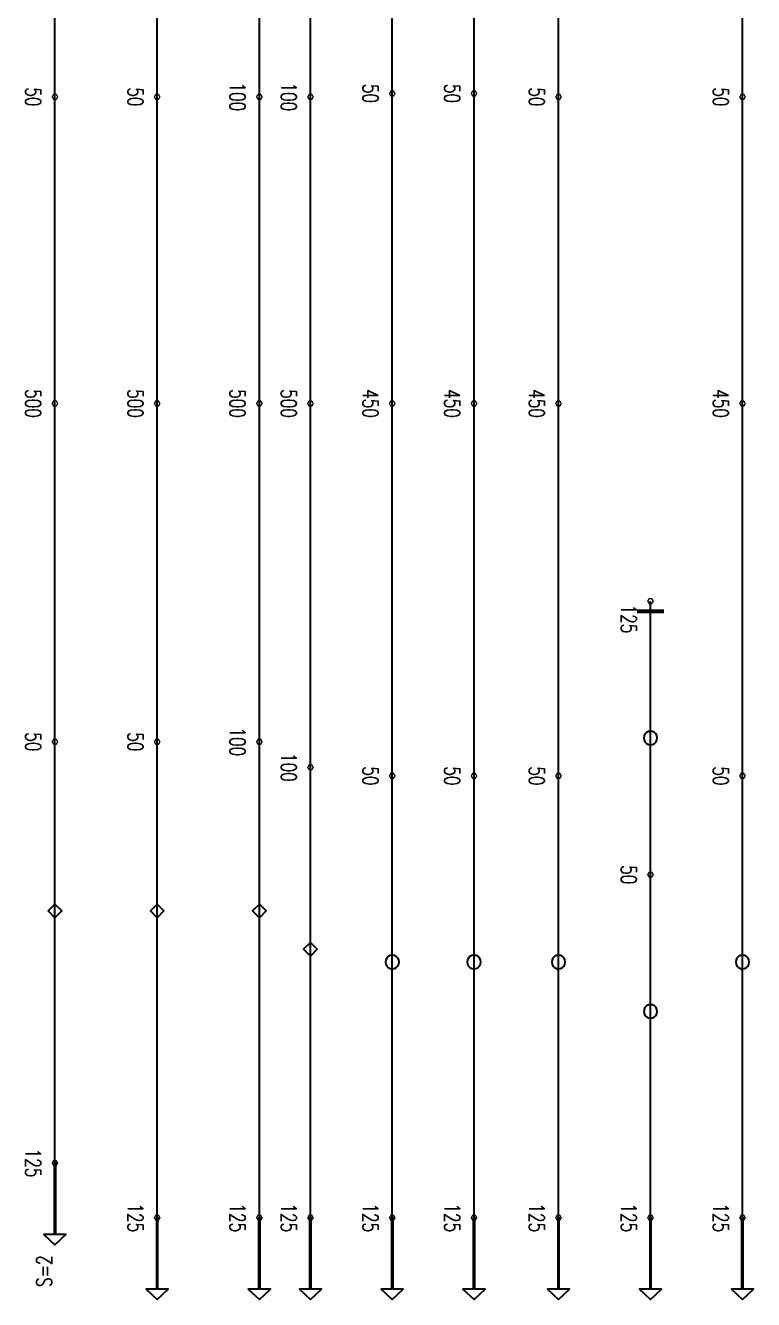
# Model space of a CAD drawing. Header units: millimetres. Extents: x 127300 to 589785, y -24728 to 44820.
# Drawn here: x 505817 to 516502, y 6050 to 24747 of the extents above; entities that cross this region are included whole.
import ezdxf

# ---------------------------------------------------------------- set-up
doc = ezdxf.new("R2010")
doc.units = ezdxf.units.MM
doc.layers.add('Current_plane_Column', color=7, linetype='Continuous', true_color=0x4b00ff)
doc.layers.add('NDC_S-ANNO', color=7, linetype='Continuous', lineweight=20)
doc.layers.add('NDC_S-TENDON', color=6, linetype='Continuous', lineweight=35)
doc.styles.add('NDC_ANNO', font='', dxfattribs={"width": 0.8})
doc.styles.get('NDC_ANNO').set_extended_font_data('Dotum')

# ---------------------------------------------------------------- blocks, each defined once
blk = doc.blocks.new('TDY')
at = {"layer": 'NDC_S-TENDON', "linetype": 'Continuous'}
for points, elevation in [([(-2460, 14200, 20, 20, 0), (-2480, 14235, 20, 20, 0), (-2520, 14235, 20, 20, 0), (-2540, 14200, 20, 20, 0), (-2520, 14165, 20, 20, 0), (-2480, 14165, 20, 20, 0)], 2500), ([(-2460, 14200, 20, 20, 0), (-2480, 14235, 20, 20, 0), (-2520, 14235, 20, 20, 0), (-2540, 14200, 20, 20, 0), (-2520, 14165, 20, 20, 0), (-2480, 14165, 20, 20, 0)], 2500), ([(-960, 14200, 20, 20, 0), (-980, 14235, 20, 20, 0), (-1020, 14235, 20, 20, 0), (-1040, 14200, 20, 20, 0), (-1020, 14165, 20, 20, 0), (-980, 14165, 20, 20, 0)], 2500), ([(-960, 14200, 20, 20, 0), (-980, 14235, 20, 20, 0), (-1020, 14235, 20, 20, 0), (-1040, 14200, 20, 20, 0), (-1020, 14165, 20, 20, 0), (-980, 14165, 20, 20, 0)], 2500), ([(540, 14200, 20, 20, 0), (520, 14235, 20, 20, 0), (480, 14235, 20, 20, 0), (460, 14200, 20, 20, 0), (480, 14165, 20, 20, 0), (520, 14165, 20, 20, 0)], 2500), ([(540, 14200, 20, 20, 0), (520, 14235, 20, 20, 0), (480, 14235, 20, 20, 0), (460, 14200, 20, 20, 0), (480, 14165, 20, 20, 0), (520, 14165, 20, 20, 0)], 2500), ([(1290, 14200, 20, 20, 0), (1270, 14235, 20, 20, 0), (1230, 14235, 20, 20, 0), (1210, 14200, 20, 20, 0), (1230, 14165, 20, 20, 0), (1270, 14165, 20, 20, 0)], 2500), ([(1290, 14200, 20, 20, 0), (1270, 14235, 20, 20, 0), (1230, 14235, 20, 20, 0), (1210, 14200, 20, 20, 0), (1230, 14165, 20, 20, 0), (1270, 14165, 20, 20, 0)], 2500), ([(2490, 14250, 20, 20, 0), (2470, 14285, 20, 20, 0), (2430, 14285, 20, 20, 0), (2410, 14250, 20, 20, 0), (2430, 14215, 20, 20, 0), (2470, 14215, 20, 20, 0)], 2800), ([(2490, 14250, 20, 20, 0), (2470, 14285, 20, 20, 0), (2430, 14285, 20, 20, 0), (2410, 14250, 20, 20, 0), (2430, 14215, 20, 20, 0), (2470, 14215, 20, 20, 0)], 2800), ([(3690, 14250, 20, 20, 0), (3670, 14285, 20, 20, 0), (3630, 14285, 20, 20, 0), (3610, 14250, 20, 20, 0), (3630, 14215, 20, 20, 0), (3670, 14215, 20, 20, 0)], 2800), ([(3690, 14250, 20, 20, 0), (3670, 14285, 20, 20, 0), (3630, 14285, 20, 20, 0), (3610, 14250, 20, 20, 0), (3630, 14215, 20, 20, 0), (3670, 14215, 20, 20, 0)], 2800), ([(4930, 14200, 20, 20, 0), (4910, 14235, 20, 20, 0), (4870, 14235, 20, 20, 0), (4850, 14200, 20, 20, 0), (4870, 14165, 20, 20, 0), (4910, 14165, 20, 20, 0)], 2800), ([(4930, 14200, 20, 20, 0), (4910, 14235, 20, 20, 0), (4870, 14235, 20, 20, 0), (4850, 14200, 20, 20, 0), (4870, 14165, 20, 20, 0), (4910, 14165, 20, 20, 0)], 2800), ([(7630, 14200, 20, 20, 0), (7610, 14235, 20, 20, 0), (7570, 14235, 20, 20, 0), (7550, 14200, 20, 20, 0), (7570, 14165, 20, 20, 0), (7610, 14165, 20, 20, 0)], 2800), ([(7630, 14200, 20, 20, 0), (7610, 14235, 20, 20, 0), (7570, 14235, 20, 20, 0), (7550, 14200, 20, 20, 0), (7570, 14165, 20, 20, 0), (7610, 14165, 20, 20, 0)], 2800), ([(-2460, 9700, 20, 20, 0), (-2480, 9735, 20, 20, 0), (-2520, 9735, 20, 20, 0), (-2540, 9700, 20, 20, 0), (-2520, 9665, 20, 20, 0), (-2480, 9665, 20, 20, 0)], 2900), ([(-2460, 9700, 20, 20, 0), (-2480, 9735, 20, 20, 0), (-2520, 9735, 20, 20, 0), (-2540, 9700, 20, 20, 0), (-2520, 9665, 20, 20, 0), (-2480, 9665, 20, 20, 0)], 2900), ([(-2460, 9700, 20, 20, 0), (-2480, 9735, 20, 20, 0), (-2520, 9735, 20, 20, 0), (-2540, 9700, 20, 20, 0), (-2520, 9665, 20, 20, 0), (-2480, 9665, 20, 20, 0)], 2900), ([(-2460, 9700, 20, 20, 0), (-2480, 9735, 20, 20, 0), (-2520, 9735, 20, 20, 0), (-2540, 9700, 20, 20, 0), (-2520, 9665, 20, 20, 0), (-2480, 9665, 20, 20, 0)], 2900), ([(-960, 9700, 20, 20, 0), (-980, 9735, 20, 20, 0), (-1020, 9735, 20, 20, 0), (-1040, 9700, 20, 20, 0), (-1020, 9665, 20, 20, 0), (-980, 9665, 20, 20, 0)], 2900), ([(-960, 9700, 20, 20, 0), (-980, 9735, 20, 20, 0), (-1020, 9735, 20, 20, 0), (-1040, 9700, 20, 20, 0), (-1020, 9665, 20, 20, 0), (-980, 9665, 20, 20, 0)], 2900), ([(-960, 9700, 20, 20, 0), (-980, 9735, 20, 20, 0), (-1020, 9735, 20, 20, 0), (-1040, 9700, 20, 20, 0), (-1020, 9665, 20, 20, 0), (-980, 9665, 20, 20, 0)], 2900), ([(-960, 9700, 20, 20, 0), (-980, 9735, 20, 20, 0), (-1020, 9735, 20, 20, 0), (-1040, 9700, 20, 20, 0), (-1020, 9665, 20, 20, 0), (-980, 9665, 20, 20, 0)], 2900), ([(540, 9700, 20, 20, 0), (520, 9735, 20, 20, 0), (480, 9735, 20, 20, 0), (460, 9700, 20, 20, 0), (480, 9665, 20, 20, 0), (520, 9665, 20, 20, 0)], 2900), ([(540, 9700, 20, 20, 0), (520, 9735, 20, 20, 0), (480, 9735, 20, 20, 0), (460, 9700, 20, 20, 0), (480, 9665, 20, 20, 0), (520, 9665, 20, 20, 0)], 2900), ([(540, 9700, 20, 20, 0), (520, 9735, 20, 20, 0), (480, 9735, 20, 20, 0), (460, 9700, 20, 20, 0), (480, 9665, 20, 20, 0), (520, 9665, 20, 20, 0)], 2900), ([(540, 9700, 20, 20, 0), (520, 9735, 20, 20, 0), (480, 9735, 20, 20, 0), (460, 9700, 20, 20, 0), (480, 9665, 20, 20, 0), (520, 9665, 20, 20, 0)], 2900), ([(1290, 9700, 20, 20, 0), (1270, 9735, 20, 20, 0), (1230, 9735, 20, 20, 0), (1210, 9700, 20, 20, 0), (1230, 9665, 20, 20, 0), (1270, 9665, 20, 20, 0)], 2900), ([(1290, 9700, 20, 20, 0), (1270, 9735, 20, 20, 0), (1230, 9735, 20, 20, 0), (1210, 9700, 20, 20, 0), (1230, 9665, 20, 20, 0), (1270, 9665, 20, 20, 0)], 2900), ([(1290, 9700, 20, 20, 0), (1270, 9735, 20, 20, 0), (1230, 9735, 20, 20, 0), (1210, 9700, 20, 20, 0), (1230, 9665, 20, 20, 0), (1270, 9665, 20, 20, 0)], 2900), ([(1290, 9700, 20, 20, 0), (1270, 9735, 20, 20, 0), (1230, 9735, 20, 20, 0), (1210, 9700, 20, 20, 0), (1230, 9665, 20, 20, 0), (1270, 9665, 20, 20, 0)], 2900), ([(2490, 9700, 20, 20, 0), (2470, 9735, 20, 20, 0), (2430, 9735, 20, 20, 0), (2410, 9700, 20, 20, 0), (2430, 9665, 20, 20, 0), (2470, 9665, 20, 20, 0)], 2950), ([(2490, 9700, 20, 20, 0), (2470, 9735, 20, 20, 0), (2430, 9735, 20, 20, 0), (2410, 9700, 20, 20, 0), (2430, 9665, 20, 20, 0), (2470, 9665, 20, 20, 0)], 2950), ([(2490, 9700, 20, 20, 0), (2470, 9735, 20, 20, 0), (2430, 9735, 20, 20, 0), (2410, 9700, 20, 20, 0), (2430, 9665, 20, 20, 0), (2470, 9665, 20, 20, 0)], 2950), ([(2490, 9700, 20, 20, 0), (2470, 9735, 20, 20, 0), (2430, 9735, 20, 20, 0), (2410, 9700, 20, 20, 0), (2430, 9665, 20, 20, 0), (2470, 9665, 20, 20, 0)], 2950), ([(3690, 9700, 20, 20, 0), (3670, 9735, 20, 20, 0), (3630, 9735, 20, 20, 0), (3610, 9700, 20, 20, 0), (3630, 9665, 20, 20, 0), (3670, 9665, 20, 20, 0)], 2950), ([(3690, 9700, 20, 20, 0), (3670, 9735, 20, 20, 0), (3630, 9735, 20, 20, 0), (3610, 9700, 20, 20, 0), (3630, 9665, 20, 20, 0), (3670, 9665, 20, 20, 0)], 2950), ([(3690, 9700, 20, 20, 0), (3670, 9735, 20, 20, 0), (3630, 9735, 20, 20, 0), (3610, 9700, 20, 20, 0), (3630, 9665, 20, 20, 0), (3670, 9665, 20, 20, 0)], 2950), ([(3690, 9700, 20, 20, 0), (3670, 9735, 20, 20, 0), (3630, 9735, 20, 20, 0), (3610, 9700, 20, 20, 0), (3630, 9665, 20, 20, 0), (3670, 9665, 20, 20, 0)], 2950), ([(4930, 9700, 20, 20, 0), (4910, 9735, 20, 20, 0), (4870, 9735, 20, 20, 0), (4850, 9700, 20, 20, 0), (4870, 9665, 20, 20, 0), (4910, 9665, 20, 20, 0)], 2950), ([(4930, 9700, 20, 20, 0), (4910, 9735, 20, 20, 0), (4870, 9735, 20, 20, 0), (4850, 9700, 20, 20, 0), (4870, 9665, 20, 20, 0), (4910, 9665, 20, 20, 0)], 2950), ([(4930, 9700, 20, 20, 0), (4910, 9735, 20, 20, 0), (4870, 9735, 20, 20, 0), (4850, 9700, 20, 20, 0), (4870, 9665, 20, 20, 0), (4910, 9665, 20, 20, 0)], 2950), ([(4930, 9700, 20, 20, 0), (4910, 9735, 20, 20, 0), (4870, 9735, 20, 20, 0), (4850, 9700, 20, 20, 0), (4870, 9665, 20, 20, 0), (4910, 9665, 20, 20, 0)], 2950), ([(7630, 9700, 20, 20, 0), (7610, 9735, 20, 20, 0), (7570, 9735, 20, 20, 0), (7550, 9700, 20, 20, 0), (7570, 9665, 20, 20, 0), (7610, 9665, 20, 20, 0)], 2950), ([(7630, 9700, 20, 20, 0), (7610, 9735, 20, 20, 0), (7570, 9735, 20, 20, 0), (7550, 9700, 20, 20, 0), (7570, 9665, 20, 20, 0), (7610, 9665, 20, 20, 0)], 2950), ([(7630, 9700, 20, 20, 0), (7610, 9735, 20, 20, 0), (7570, 9735, 20, 20, 0), (7550, 9700, 20, 20, 0), (7570, 9665, 20, 20, 0), (7610, 9665, 20, 20, 0)], 2950), ([(7630, 9700, 20, 20, 0), (7610, 9735, 20, 20, 0), (7570, 9735, 20, 20, 0), (7550, 9700, 20, 20, 0), (7570, 9665, 20, 20, 0), (7610, 9665, 20, 20, 0)], 2950), ([(6280, 6800, 20, 20, 0), (6260, 6835, 20, 20, 0), (6220, 6835, 20, 20, 0), (6200, 6800, 20, 20, 0), (6220, 6765, 20, 20, 0), (6260, 6765, 20, 20, 0)], 2875), ([(6280, 6800, 20, 20, 0), (6260, 6835, 20, 20, 0), (6220, 6835, 20, 20, 0), (6200, 6800, 20, 20, 0), (6220, 6765, 20, 20, 0), (6260, 6765, 20, 20, 0)], 2875), ([(-2460, 4735, 20, 20, 0), (-2480, 4770, 20, 20, 0), (-2520, 4770, 20, 20, 0), (-2540, 4735, 20, 20, 0), (-2520, 4700, 20, 20, 0), (-2480, 4700, 20, 20, 0)], 2500), ([(-2460, 4735, 20, 20, 0), (-2480, 4770, 20, 20, 0), (-2520, 4770, 20, 20, 0), (-2540, 4735, 20, 20, 0), (-2520, 4700, 20, 20, 0), (-2480, 4700, 20, 20, 0)], 2500), ([(-960, 4735, 20, 20, 0), (-980, 4770, 20, 20, 0), (-1020, 4770, 20, 20, 0), (-1040, 4735, 20, 20, 0), (-1020, 4700, 20, 20, 0), (-980, 4700, 20, 20, 0)], 2500), ([(-960, 4735, 20, 20, 0), (-980, 4770, 20, 20, 0), (-1020, 4770, 20, 20, 0), (-1040, 4735, 20, 20, 0), (-1020, 4700, 20, 20, 0), (-980, 4700, 20, 20, 0)], 2500), ([(540, 4735, 20, 20, 0), (520, 4770, 20, 20, 0), (480, 4770, 20, 20, 0), (460, 4735, 20, 20, 0), (480, 4700, 20, 20, 0), (520, 4700, 20, 20, 0)], 2500), ([(540, 4735, 20, 20, 0), (520, 4770, 20, 20, 0), (480, 4770, 20, 20, 0), (460, 4735, 20, 20, 0), (480, 4700, 20, 20, 0), (520, 4700, 20, 20, 0)], 2500), ([(1290, 4360, 20, 20, 0), (1270, 4395, 20, 20, 0), (1230, 4395, 20, 20, 0), (1210, 4360, 20, 20, 0), (1230, 4325, 20, 20, 0), (1270, 4325, 20, 20, 0)], 2500), ([(1290, 4360, 20, 20, 0), (1270, 4395, 20, 20, 0), (1230, 4395, 20, 20, 0), (1210, 4360, 20, 20, 0), (1230, 4325, 20, 20, 0), (1270, 4325, 20, 20, 0)], 2500), ([(2490, 4235, 20, 20, 0), (2470, 4270, 20, 20, 0), (2430, 4270, 20, 20, 0), (2410, 4235, 20, 20, 0), (2430, 4200, 20, 20, 0), (2470, 4200, 20, 20, 0)], 2800), ([(2490, 4235, 20, 20, 0), (2470, 4270, 20, 20, 0), (2430, 4270, 20, 20, 0), (2410, 4235, 20, 20, 0), (2430, 4200, 20, 20, 0), (2470, 4200, 20, 20, 0)], 2800), ([(3690, 4235, 20, 20, 0), (3670, 4270, 20, 20, 0), (3630, 4270, 20, 20, 0), (3610, 4235, 20, 20, 0), (3630, 4200, 20, 20, 0), (3670, 4200, 20, 20, 0)], 2800), ([(3690, 4235, 20, 20, 0), (3670, 4270, 20, 20, 0), (3630, 4270, 20, 20, 0), (3610, 4235, 20, 20, 0), (3630, 4200, 20, 20, 0), (3670, 4200, 20, 20, 0)], 2800), ([(4930, 4235, 20, 20, 0), (4910, 4270, 20, 20, 0), (4870, 4270, 20, 20, 0), (4850, 4235, 20, 20, 0), (4870, 4200, 20, 20, 0), (4910, 4200, 20, 20, 0)], 2800), ([(4930, 4235, 20, 20, 0), (4910, 4270, 20, 20, 0), (4870, 4270, 20, 20, 0), (4850, 4235, 20, 20, 0), (4870, 4200, 20, 20, 0), (4910, 4200, 20, 20, 0)], 2800), ([(7630, 4235, 20, 20, 0), (7610, 4270, 20, 20, 0), (7570, 4270, 20, 20, 0), (7550, 4235, 20, 20, 0), (7570, 4200, 20, 20, 0), (7610, 4200, 20, 20, 0)], 2800), ([(7630, 4235, 20, 20, 0), (7610, 4270, 20, 20, 0), (7570, 4270, 20, 20, 0), (7550, 4235, 20, 20, 0), (7570, 4200, 20, 20, 0), (7610, 4200, 20, 20, 0)], 2800), ([(6280, 2785, 20, 20, 0), (6260, 2820, 20, 20, 0), (6220, 2820, 20, 20, 0), (6200, 2785, 20, 20, 0), (6220, 2750, 20, 20, 0), (6260, 2750, 20, 20, 0)], 2800), ([(6280, 2785, 20, 20, 0), (6260, 2820, 20, 20, 0), (6220, 2820, 20, 20, 0), (6200, 2785, 20, 20, 0), (6220, 2750, 20, 20, 0), (6260, 2750, 20, 20, 0)], 2800), ([(-2460, -1446, 20, 20, 0), (-2480, -1412, 20, 20, 0), (-2520, -1412, 20, 20, 0), (-2540, -1446, 20, 20, 0), (-2520, -1481, 20, 20, 0), (-2480, -1481, 20, 20, 0)], 2875), ([(-2460, -1446, 20, 20, 0), (-2480, -1412, 20, 20, 0), (-2520, -1412, 20, 20, 0), (-2540, -1446, 20, 20, 0), (-2520, -1481, 20, 20, 0), (-2480, -1481, 20, 20, 0)], 2875), ([(-960, -2250, 20, 20, 0), (-980, -2215, 20, 20, 0), (-1020, -2215, 20, 20, 0), (-1040, -2250, 20, 20, 0), (-1020, -2284, 20, 20, 0), (-980, -2284, 20, 20, 0)], 2875), ([(-960, -2250, 20, 20, 0), (-980, -2215, 20, 20, 0), (-1020, -2215, 20, 20, 0), (-1040, -2250, 20, 20, 0), (-1020, -2284, 20, 20, 0), (-980, -2284, 20, 20, 0)], 2875), ([(540, -2250, 20, 20, 0), (520, -2215, 20, 20, 0), (480, -2215, 20, 20, 0), (460, -2250, 20, 20, 0), (480, -2284, 20, 20, 0), (520, -2284, 20, 20, 0)], 2875), ([(540, -2250, 20, 20, 0), (520, -2215, 20, 20, 0), (480, -2215, 20, 20, 0), (460, -2250, 20, 20, 0), (480, -2284, 20, 20, 0), (520, -2284, 20, 20, 0)], 2875), ([(1290, -2250, 20, 20, 0), (1270, -2215, 20, 20, 0), (1230, -2215, 20, 20, 0), (1210, -2250, 20, 20, 0), (1230, -2284, 20, 20, 0), (1270, -2284, 20, 20, 0)], 2875), ([(1290, -2250, 20, 20, 0), (1270, -2215, 20, 20, 0), (1230, -2215, 20, 20, 0), (1210, -2250, 20, 20, 0), (1230, -2284, 20, 20, 0), (1270, -2284, 20, 20, 0)], 2875), ([(2490, -2250, 20, 20, 0), (2470, -2215, 20, 20, 0), (2430, -2215, 20, 20, 0), (2410, -2250, 20, 20, 0), (2430, -2284, 20, 20, 0), (2470, -2284, 20, 20, 0)], 2875), ([(2490, -2250, 20, 20, 0), (2470, -2215, 20, 20, 0), (2430, -2215, 20, 20, 0), (2410, -2250, 20, 20, 0), (2430, -2284, 20, 20, 0), (2470, -2284, 20, 20, 0)], 2875), ([(3690, -2250, 20, 20, 0), (3670, -2215, 20, 20, 0), (3630, -2215, 20, 20, 0), (3610, -2250, 20, 20, 0), (3630, -2284, 20, 20, 0), (3670, -2284, 20, 20, 0)], 2875), ([(3690, -2250, 20, 20, 0), (3670, -2215, 20, 20, 0), (3630, -2215, 20, 20, 0), (3610, -2250, 20, 20, 0), (3630, -2284, 20, 20, 0), (3670, -2284, 20, 20, 0)], 2875), ([(4930, -2250, 20, 20, 0), (4910, -2215, 20, 20, 0), (4870, -2215, 20, 20, 0), (4850, -2250, 20, 20, 0), (4870, -2284, 20, 20, 0), (4910, -2284, 20, 20, 0)], 2875), ([(4930, -2250, 20, 20, 0), (4910, -2215, 20, 20, 0), (4870, -2215, 20, 20, 0), (4850, -2250, 20, 20, 0), (4870, -2284, 20, 20, 0), (4910, -2284, 20, 20, 0)], 2875), ([(6280, -2250, 20, 20, 0), (6260, -2215, 20, 20, 0), (6220, -2215, 20, 20, 0), (6200, -2250, 20, 20, 0), (6220, -2284, 20, 20, 0), (6260, -2284, 20, 20, 0)], 2875), ([(6280, -2250, 20, 20, 0), (6260, -2215, 20, 20, 0), (6220, -2215, 20, 20, 0), (6200, -2250, 20, 20, 0), (6220, -2284, 20, 20, 0), (6260, -2284, 20, 20, 0)], 2875), ([(7630, -2250, 20, 20, 0), (7610, -2215, 20, 20, 0), (7570, -2215, 20, 20, 0), (7550, -2250, 20, 20, 0), (7570, -2284, 20, 20, 0), (7610, -2284, 20, 20, 0)], 2875), ([(7630, -2250, 20, 20, 0), (7610, -2215, 20, 20, 0), (7570, -2215, 20, 20, 0), (7550, -2250, 20, 20, 0), (7570, -2284, 20, 20, 0), (7610, -2284, 20, 20, 0)], 2875)]:
    blk.add_lwpolyline(points, format="xyseb", close=True, dxfattribs=dict(at, elevation=elevation))
at = {"layer": 'NDC_S-TENDON', "linetype": 'Continuous', "elevation": 2875}
blk.add_lwpolyline([(6440, 6650, 60, 60, 0), (6040, 6650, 60, 60, 0)], format="xyseb", dxfattribs=at)
at = {"layer": 'NDC_S-TENDON', "linetype": 'Continuous'}
for points, elevation in [([(6240, 4692), (6271, 4697), (6299, 4712), (6321, 4734), (6335, 4762), (6340, 4792), (6335, 4823), (6321, 4851), (6299, 4873), (6271, 4888), (6240, 4892), (6209, 4888), (6181, 4873), (6159, 4851), (6145, 4823), (6140, 4792), (6145, 4762), (6159, 4734), (6181, 4712), (6209, 4697), (6240, 4692)], 2833), ([(-2500, 2153), (-2400, 2253), (-2500, 2353), (-2600, 2253), (-2500, 2153)], 2663), ([(-1000, 2153), (-900, 2253), (-1000, 2353), (-1100, 2253), (-1000, 2153)], 2663), ([(500, 2153), (600, 2253), (500, 2353), (400, 2253), (500, 2153)], 2663), ([(1250, 1590), (1350, 1690), (1250, 1790), (1150, 1690), (1250, 1590)], 2662), ([(2450, 1403), (2481, 1407), (2509, 1422), (2531, 1444), (2545, 1472), (2550, 1503), (2545, 1533), (2531, 1561), (2509, 1583), (2481, 1598), (2450, 1603), (2419, 1598), (2391, 1583), (2369, 1561), (2355, 1533), (2350, 1503), (2355, 1472), (2369, 1444), (2391, 1422), (2419, 1407), (2450, 1403)], 2832), ([(3650, 1403), (3681, 1407), (3709, 1422), (3731, 1444), (3745, 1472), (3750, 1503), (3745, 1533), (3731, 1561), (3709, 1583), (3681, 1598), (3650, 1603), (3619, 1598), (3591, 1583), (3569, 1561), (3555, 1533), (3550, 1503), (3555, 1472), (3569, 1444), (3591, 1422), (3619, 1407), (3650, 1403)], 2832), ([(4890, 1403), (4921, 1407), (4949, 1422), (4971, 1444), (4985, 1472), (4990, 1503), (4985, 1533), (4971, 1561), (4949, 1583), (4921, 1598), (4890, 1603), (4859, 1598), (4831, 1583), (4809, 1561), (4795, 1533), (4790, 1503), (4795, 1472), (4809, 1444), (4831, 1422), (4859, 1407), (4890, 1403)], 2832), ([(7590, 1403), (7621, 1407), (7649, 1422), (7671, 1444), (7685, 1472), (7690, 1503), (7685, 1533), (7671, 1561), (7649, 1583), (7621, 1598), (7590, 1603), (7559, 1598), (7531, 1583), (7509, 1561), (7495, 1533), (7490, 1503), (7495, 1472), (7509, 1444), (7531, 1422), (7559, 1407), (7590, 1403)], 2832), ([(6240, 677), (6271, 682), (6299, 697), (6321, 719), (6335, 747), (6340, 777), (6335, 808), (6321, 836), (6299, 858), (6271, 873), (6240, 877), (6209, 873), (6181, 858), (6159, 836), (6145, 808), (6140, 777), (6145, 747), (6159, 719), (6181, 697), (6209, 682), (6240, 677)], 2832), ([(-2512, -1446), (-2512, -2496), (-2662, -2496), (-2500, -2646), (-2338, -2496), (-2488, -2496), (-2488, -1446)], 2875), ([(-1012, -2250), (-1012, -3300), (-1162, -3300), (-1000, -3450), (-838, -3300), (-988, -3300), (-988, -2250)], 2875), ([(488, -2250), (488, -3300), (338, -3300), (500, -3450), (662, -3300), (512, -3300), (512, -2250)], 2875), ([(1238, -2250), (1238, -3300), (1088, -3300), (1250, -3450), (1412, -3300), (1262, -3300), (1262, -2250)], 2875), ([(2438, -2250), (2438, -3300), (2288, -3300), (2450, -3450), (2612, -3300), (2462, -3300), (2462, -2250)], 2875), ([(3638, -2250), (3638, -3300), (3488, -3300), (3650, -3450), (3812, -3300), (3662, -3300), (3662, -2250)], 2875), ([(4878, -2250), (4878, -3300), (4728, -3300), (4890, -3450), (5052, -3300), (4902, -3300), (4902, -2250)], 2875), ([(6228, -2250), (6228, -3300), (6078, -3300), (6240, -3450), (6402, -3300), (6252, -3300), (6252, -2250)], 2875), ([(7578, -2250), (7578, -3300), (7428, -3300), (7590, -3450), (7752, -3300), (7602, -3300), (7602, -2250)], 2875)]:
    blk.add_lwpolyline(points, close=True, dxfattribs=dict(at, elevation=elevation))
for points in [[(-2500, 9700, 2900), (-2500, 10300, 2882), (-2500, 10900, 2829), (-2500, 11500, 2740), (-2500, 12400, 2607), (-2500, 13300, 2527), (-2500, 14200, 2500), (-2500, 15100, 2527), (-2500, 16000, 2607), (-2500, 16900, 2740), (-2500, 17500, 2829), (-2500, 18100, 2882), (-2500, 18700, 2900)], [(-1000, 9700, 2900), (-1000, 10300, 2882), (-1000, 10900, 2829), (-1000, 11500, 2740), (-1000, 12400, 2607), (-1000, 13300, 2527), (-1000, 14200, 2500), (-1000, 15100, 2527), (-1000, 16000, 2607), (-1000, 16900, 2740), (-1000, 17500, 2829), (-1000, 18100, 2882), (-1000, 18700, 2900)], [(500, 9700, 2900), (500, 10300, 2882), (500, 10900, 2829), (500, 11500, 2740), (500, 12400, 2607), (500, 13300, 2527), (500, 14200, 2500), (500, 15100, 2527), (500, 16000, 2607), (500, 16900, 2740), (500, 17500, 2829), (500, 18100, 2882), (500, 18700, 2900)], [(1250, 9700, 2900), (1250, 10300, 2882), (1250, 10900, 2829), (1250, 11500, 2740), (1250, 12400, 2607), (1250, 13300, 2527), (1250, 14200, 2500), (1250, 15100, 2527), (1250, 16000, 2607), (1250, 16900, 2740), (1250, 17500, 2829), (1250, 18100, 2882), (1250, 18700, 2900)], [(2450, 9700, 2950), (2450, 10307, 2943), (2450, 10913, 2923), (2450, 11520, 2890), (2450, 12203, 2851), (2450, 12885, 2822), (2450, 13568, 2806), (2450, 14250, 2800), (2450, 14933, 2803), (2450, 15615, 2811), (2450, 16298, 2825), (2450, 16980, 2845), (2450, 17587, 2862), (2450, 18193, 2872), (2450, 18800, 2875)], [(3650, 9700, 2950), (3650, 10307, 2943), (3650, 10913, 2923), (3650, 11520, 2890), (3650, 12203, 2851), (3650, 12885, 2822), (3650, 13568, 2806), (3650, 14250, 2800), (3650, 14933, 2803), (3650, 15615, 2811), (3650, 16298, 2825), (3650, 16980, 2845), (3650, 17587, 2862), (3650, 18193, 2872), (3650, 18800, 2875)], [(4890, 9700, 2950), (4890, 10300, 2943), (4890, 10900, 2923), (4890, 11500, 2890), (4890, 12400, 2840), (4890, 13300, 2810), (4890, 14200, 2800), (4890, 15100, 2810), (4890, 16000, 2840), (4890, 16900, 2890), (4890, 17500, 2923), (4890, 18100, 2943), (4890, 18700, 2950)], [(7590, 9700, 2950), (7590, 10300, 2943), (7590, 10900, 2923), (7590, 11500, 2890), (7590, 12400, 2840), (7590, 13300, 2810), (7590, 14200, 2800), (7590, 15100, 2810), (7590, 16000, 2840), (7590, 16900, 2890), (7590, 17500, 2923), (7590, 18100, 2943), (7590, 18700, 2950)], [(-2500, -1446, -6908), (-2500, 432, 2858), (-2500, 1094, 2808), (-2500, 1756, 2725), (-2500, 2749, 2600), (-2500, 3742, 2525), (-2500, 4735, 2500), (-2500, 5728, 2527), (-2500, 6721, 2607), (-2500, 7714, 2740), (-2500, 8376, 2829), (-2500, 9038, 2882), (-2500, 9700, 2900)], [(-1000, -2250, -2875), (-1000, 432, 2858), (-1000, 1094, 2808), (-1000, 1756, 2725), (-1000, 2749, 2600), (-1000, 3742, 2525), (-1000, 4735, 2500), (-1000, 5728, 2527), (-1000, 6721, 2607), (-1000, 7714, 2740), (-1000, 8376, 2829), (-1000, 9038, 2882), (-1000, 9700, 2900)], [(500, -2250, -2875), (500, 432, 2858), (500, 1094, 2808), (500, 1756, 2725), (500, 2749, 2600), (500, 3742, 2525), (500, 4735, 2500), (500, 5728, 2527), (500, 6721, 2607), (500, 7714, 2740), (500, 8376, 2829), (500, 9038, 2882), (500, 9700, 2900)], [(1250, -2250, -2875), (1250, -268, 2858), (1250, 444, 2808), (1250, 1156, 2725), (1250, 2224, 2600), (1250, 3292, 2525), (1250, 4360, 2500), (1250, 5428, 2527), (1250, 6496, 2607), (1250, 7564, 2740), (1250, 8276, 2829), (1250, 8988, 2882), (1250, 9700, 2900)], [(2450, -2250, -1957), (2450, -501, 915), (2450, 227, 2862), (2450, 956, 2845), (2450, 2049, 2820), (2450, 3142, 2805), (2450, 4235, 2800), (2450, 5328, 2810), (2450, 6421, 2840), (2450, 7514, 2890), (2450, 8243, 2923), (2450, 8971, 2943), (2450, 9700, 2950)], [(3650, -2250, -1957), (3650, -501, 915), (3650, 227, 2862), (3650, 956, 2845), (3650, 2049, 2820), (3650, 3142, 2805), (3650, 4235, 2800), (3650, 5328, 2810), (3650, 6421, 2840), (3650, 7514, 2890), (3650, 8243, 2923), (3650, 8971, 2943), (3650, 9700, 2950)], [(4890, -2250, -1957), (4890, -501, 915), (4890, 227, 2862), (4890, 956, 2845), (4890, 2049, 2820), (4890, 3142, 2805), (4890, 4235, 2800), (4890, 5328, 2810), (4890, 6421, 2840), (4890, 7514, 2890), (4890, 8243, 2923), (4890, 8971, 2943), (4890, 9700, 2950)], [(7590, -2250, -1957), (7590, -1769, -1959), (7590, 227, 2862), (7590, 956, 2845), (7590, 2049, 2820), (7590, 3142, 2805), (7590, 4235, 2800), (7590, 5328, 2810), (7590, 6421, 2840), (7590, 7514, 2890), (7590, 8243, 2923), (7590, 8971, 2943), (7590, 9700, 2950)], [(6240, -2250, -1635), (6240, -3071, -2879), (6240, -159, 2862), (6240, 376, 2845), (6240, 1179, 2820), (6240, 1982, 2805), (6240, 2785, 2800), (6240, 3588, 2805), (6240, 4391, 2820), (6240, 5194, 2845), (6240, 5729, 2862), (6240, 6265, 2872), (6240, 6800, 2875)]]:
    blk.add_polyline3d(points, dxfattribs=at)
at = {"layer": 'NDC_S-ANNO', "linetype": 'Continuous', "char_height": 225, "attachment_point": 5, "line_spacing_factor": 0.75, "style": 'NDC_ANNO'}
for s, insert, rotation in [('{\\Fstandard|c0;50}', (-2820, 14200, 2500), 270), ('{\\Fstandard|c0;50}', (-1320, 14200, 2500), 270), ('\\FSTANDARD.shx;100', (180, 14200, 2500), 270), ('\\FSTANDARD.shx;100', (930, 14200, 2500), 270), ('\\FSTANDARD.shx;50', (2130, 14250, 2800), 270), ('\\FSTANDARD.shx;50', (3330, 14250, 2800), 270), ('\\FSTANDARD.shx;50', (4570, 14200, 2800), 270), ('\\FSTANDARD.shx;50', (7270, 14200, 2800), 270), ('\\FSTANDARD.shx;500', (-2820, 9700, 2900), 270), ('\\FSTANDARD.shx;500', (-1320, 9700, 2900), 270), ('\\FSTANDARD.shx;500', (180, 9700, 2900), 270), ('\\FSTANDARD.shx;500', (930, 9700, 2900), 270), ('\\FSTANDARD.shx;450', (2130, 9700, 2950), 270), ('\\FSTANDARD.shx;450', (3330, 9700, 2950), 270), ('\\FSTANDARD.shx;450', (4570, 9700, 2950), 270), ('\\FSTANDARD.shx;450', (7270, 9700, 2950), 270), ('\\FSTANDARD.shx;125', (5920, 6538, 2875), 270), ('\\FSTANDARD.shx;100', (180, 4735, 2500), 270), ('{\\Fstandard|c0;50}', (-2820, 4735, 2500), 270), ('{\\Fstandard|c0;50}', (-1320, 4735, 2500), 270), ('\\FSTANDARD.shx;100', (930, 4360, 2500), 270), ('\\FSTANDARD.shx;50', (2130, 4235, 2800), 270), ('\\FSTANDARD.shx;50', (3330, 4235, 2800), 270), ('\\FSTANDARD.shx;50', (4570, 4235, 2800), 270), ('\\FSTANDARD.shx;50', (7270, 4235, 2800), 270), ('\\FSTANDARD.shx;50', (5920, 2785, 2800), 270), ('\\FSTANDARD.shx;125', (-2820, -1446, -6908), 270), ('\\FSTANDARD.shx;125', (-1320, -2250, -2875), 270), ('\\FSTANDARD.shx;125', (180, -2250, -2875), 270), ('\\FSTANDARD.shx;125', (930, -2250, -2875), 270), ('\\FSTANDARD.shx;125', (2130, -2250, -1957), 270), ('\\FSTANDARD.shx;125', (3330, -2250, -1957), 270), ('\\FSTANDARD.shx;125', (4570, -2250, -1957), 270), ('\\FSTANDARD.shx;125', (5920, -2250, -1635), 270), ('\\FSTANDARD.shx;125', (7270, -2250, -1957), 270), ('{\\Fstandard|c129;S=\\Fstandard|c0;2}', (-2658, -3034, -6783), 90)]:
    blk.add_mtext(s, dxfattribs=dict(at, insert=insert, rotation=rotation))

msp = doc.modelspace()

# ---------------------------------------------------------------- block references
at = {"layer": 'Current_plane_Column'}
msp.add_blockref('TDY', (508750, 9500), dxfattribs=at)

doc.saveas('drawing.dxf')
